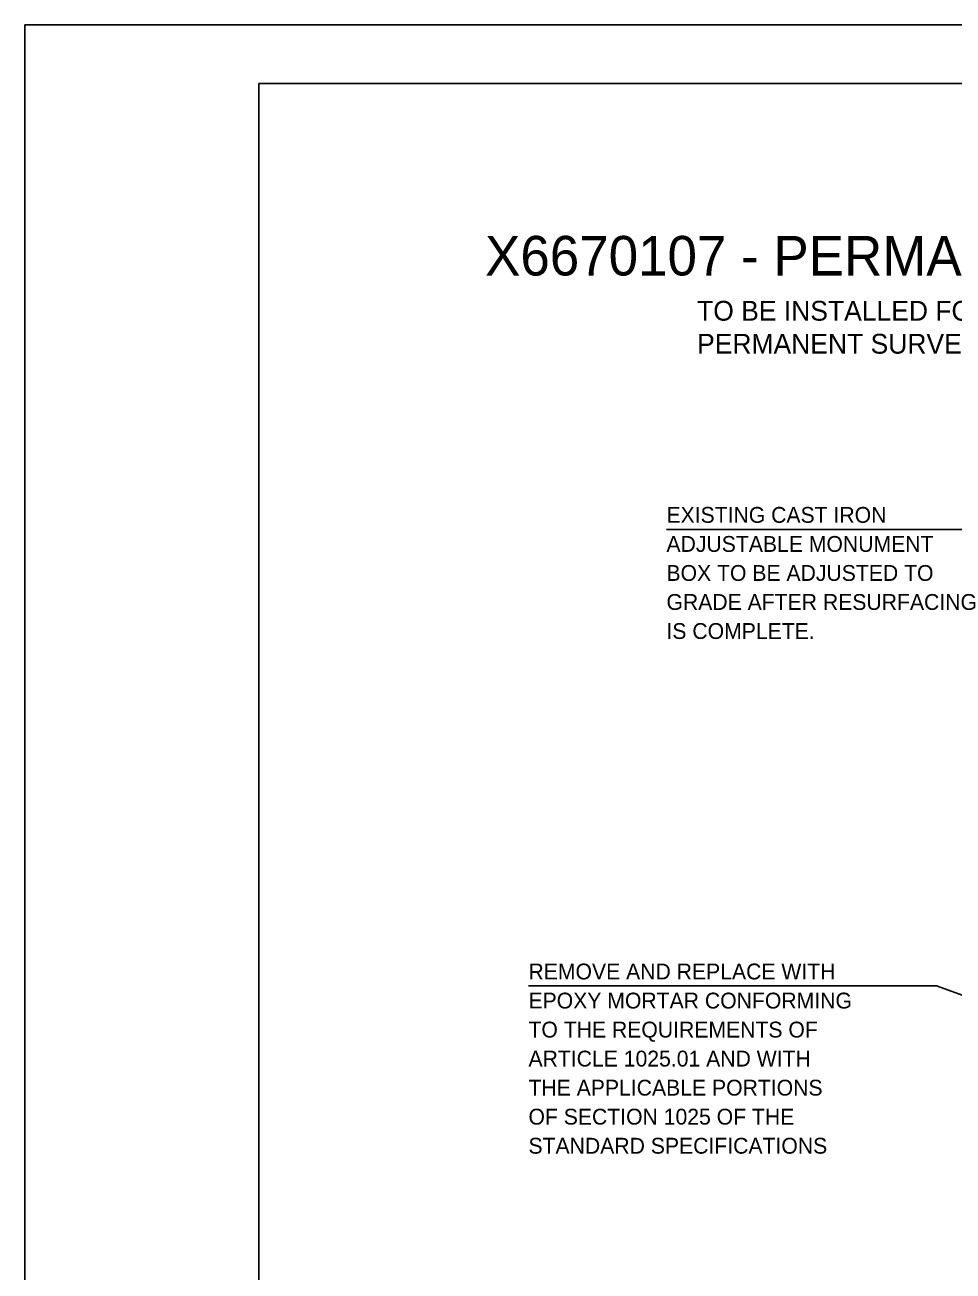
# Model space of a CAD drawing. Extents: x 99865 to 100545, y 101244 to 101684.
# Drawn here: x 99864.7 to 100023.4, y 101471.1 to 101684.2 of the extents above; entities that cross this region are included whole.
import ezdxf

# ---------------------------------------------------------------- set-up
doc = ezdxf.new("R2010")
doc.units = 0
for name, color, linetype in [('Design_EX_Roadway Dimensions', 7, 'Continuous'), ('Design_PR_Roadway Notes', 7, 'Continuous'), ('Sheets_50 Reference Boundary', 7, 'Continuous'), ('Sheets_General Details', 7, 'Continuous'), ('Sheets_Printer Plotting Border', 7, 'Continuous')]:
    doc.layers.add(name, color=color, linetype=linetype)

msp = doc.modelspace()

# ---------------------------------------------------------------- linework, layer by layer
at = {"layer": 'Design_PR_Roadway Notes'}
for p, q in [((99974.41, 101597.94), (100026.69, 101597.94)), ((99950.81, 101519.87), (100020.58, 101519.87)), ((100020.58, 101519.87), (100075.79, 101499.87))]:
    msp.add_line(p, q, dxfattribs=at)
at = {"layer": 'Sheets_50 Reference Boundary'}
msp.add_lwpolyline([(99904.69, 101674.18), (100534.69, 101674.18), (100534.69, 101274.18), (99904.69, 101274.18)], close=True, dxfattribs=at)
at = {"layer": 'Sheets_General Details'}
for p, q in [((99864.69, 101684.18), (99864.69, 101244.18)), ((100544.69, 101684.18), (99864.69, 101684.18))]:
    msp.add_line(p, q, dxfattribs=at)
msp.add_lwpolyline([(99904.69, 101674.18), (100534.69, 101674.18), (100534.69, 101254.18), (99904.69, 101254.18)], close=True, dxfattribs=at)
at = {"layer": 'Sheets_Printer Plotting Border'}
msp.add_lwpolyline([(99864.69, 101244.18), (100544.69, 101244.18), (100544.69, 101684.18), (99864.69, 101684.18)], close=True, dxfattribs=at)

# ---------------------------------------------------------------- texts
at = {"layer": 'Design_EX_Roadway Dimensions'}
for s, height, p in [('X6670107 - PERMANENT SURVEY MARKERS TO BE ADJUSTED', 6.7687, (99943.39, 101641.34)), ('TO BE INSTALLED FOR PRESERVING EXISTING CAST IRON', 3.3844, (99979.65, 101633.62)), ('PERMANENT SURVEY MARKERS, TYPE III', 3.3844, (99979.65, 101627.98))]:
    msp.add_text(s, height=height, dxfattribs=at).set_placement(p)
at = {"layer": 'Design_PR_Roadway Notes'}
for s, p in [('EXISTING CAST IRON', (99974.41, 101599.06)), ('ADJUSTABLE MONUMENT', (99974.41, 101594.09)), ('BOX TO BE ADJUSTED TO', (99974.41, 101589.13)), ('GRADE AFTER RESURFACING', (99974.41, 101584.17)), ('IS COMPLETE.', (99974.41, 101579.2)), ('REMOVE AND REPLACE WITH', (99950.81, 101520.99)), ('EPOXY MORTAR CONFORMING', (99950.81, 101516.02)), ('TO THE REQUIREMENTS OF', (99950.81, 101511.06)), ('ARTICLE 1025.01 AND WITH', (99950.81, 101506.1)), ('THE APPLICABLE PORTIONS', (99950.81, 101501.13)), ('OF SECTION 1025 OF THE', (99950.81, 101496.17)), ('STANDARD SPECIFICATIONS', (99950.81, 101491.2))]:
    msp.add_text(s, height=2.7075, dxfattribs=at).set_placement(p)

doc.saveas('drawing.dxf')
